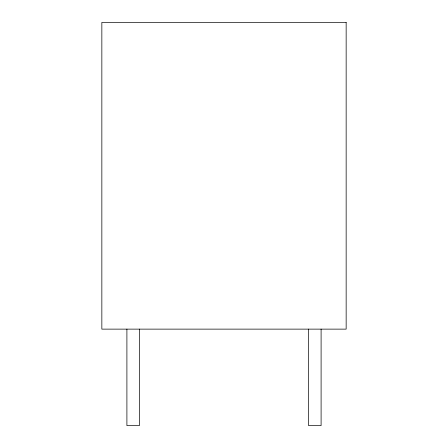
<?xml version="1.0" encoding="UTF-8"?>
<svg xmlns="http://www.w3.org/2000/svg" width="448" height="448" viewBox="0 0 448 448"><rect width="100%" height="100%" fill="white"/><g stroke="black" fill="none" stroke-linecap="round" stroke-linejoin="round"><path stroke-width="0.67" d="M321.098 329.129L321.098 425.6L308.571 425.6L308.571 329.129M139.429 329.129L139.429 425.6L126.902 425.6L126.902 329.129M346.153 22.4L101.847 22.4L101.847 329.129L346.153 329.129L346.153 22.4"/></g></svg>
